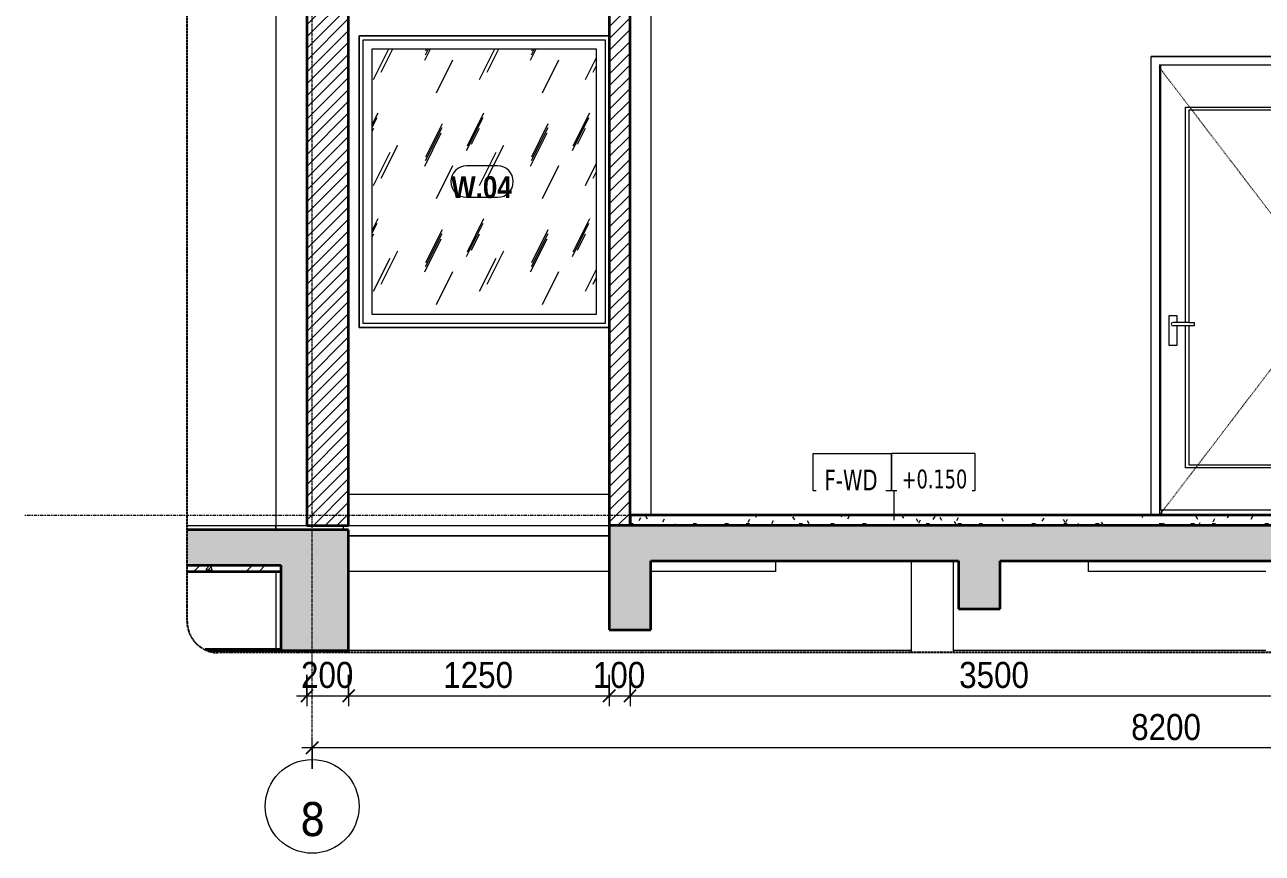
# Model space of a CAD drawing. Header units: millimetres. Extents: x 66631 to 260610, y 416 to 78637.
# Drawn here: x 145688 to 151624, y 578 to 4553 of the extents above; entities that cross this region are included whole.
import ezdxf

# ---------------------------------------------------------------- set-up
doc = ezdxf.new("R2010")
doc.units = ezdxf.units.MM
for name, pattern in [('Centre', [31.75, 6.35, -4.7625, 15.875, -4.7625]), ('Dash', [6, 3, -3]), ('Grid Line', [22.225, 12.7, -3.175, 3.175, -3.175]), ('Hidden', [7.14375, 4.7625, -2.38125])]:
    doc.linetypes.add(name, pattern=pattern)
for name, color, linetype, lineweight in [('0-5', 130, 'Continuous', 5), ('A-ANNO-DIMS', 211, 'Continuous', 9), ('A-ANNO-DIMS-50', 211, 'Continuous', 9), ('A-CLNG-1', 250, 'Continuous', 35), ('A-CLNG-PATT-3', 13, 'Continuous', 18), ('A-DETL-GENF', 92, 'Continuous', 18), ('A-DETL-GENF-4', 92, 'Hidden', 25), ('A-DETL-GENF-5', 9, 'Continuous', 18), ('A-DETL-GENF-HDLN-1', 7, 'Dash', 18), ('A-DETL-MEDM', 33, 'Continuous', 35), ('A-DOOR', 31, 'Continuous', 18), ('A-DOOR-3', 7, 'Continuous', 18), ('A-FLOR-3', 7, 'Continuous', 18), ('A-FLOR-FNSH-1', 250, 'Continuous', 35), ('A-FLOR-IDEN', 11, 'Continuous', 9), ('A-FLOR-LEVL-2', 51, 'Centre', 9), ('A-FLOR-PATT-1', 253, 'Continuous', 18), ('A-FLOR-PATT-3', 67, 'Continuous', 18), ('A-GLAZ', 151, 'Continuous', 18), ('A-GLAZ-IDEN', 152, 'Continuous', 9), ('A-WALL', 113, 'Continuous', 18), ('A-WALL-2', 250, 'Continuous', 35), ('A-WALL-3', 7, 'Continuous', 18), ('A-WALL-PATT-1', 9, 'Continuous', 18), ('A-WALL-PATT-2', 111, 'Continuous', 18), ('S-BEAM-2', 7, 'Continuous', 18), ('S-COLS-9', 7, 'Continuous', 18), ('S-GRID-1', 1, 'Grid Line', 9), ('S-GRID-IDEN', 1, 'Continuous', 9)]:
    doc.layers.add(name, color=color, linetype=linetype, lineweight=lineweight)
doc.styles.add('Arial_B_2', font='arialbd.ttf', dxfattribs={"width": 0.85, "height": 105})
doc.styles.add('Tahoma', font='tahoma.ttf', dxfattribs={"width": 0.8, "height": 100})
doc.styles.add('Tahoma_1', font='tahoma.ttf', dxfattribs={"width": 0.8, "height": 90})
doc.styles.add('Tahoma_B', font='tahomabd.ttf', dxfattribs={"height": 162.5})
doc.styles.add('UTM Avo', font='', dxfattribs={"width": 0.9, "height": 125})
doc.styles.get('UTM Avo').set_extended_font_data('UTM Avo')
doc.dimstyles.new('1_Dim_chi_tiet_2_5', dxfattribs={"dimscale": 304.8, "dimtxt": 124.912619, "dimasz": 0.19685, "dimexe": 0.164042, "dimexo": 0.0625, "dimgap": 0.016404, "dimtad": 1, "dimdec": 0, "dimrnd": 5, "dimzin": 0, "dimdsep": 46, "dimtxsty": 'UTM Avo', "dimblk1": 'OBLIQUE', "dimblk2": 'OBLIQUE', "dimsah": 1, "dimcen": 0.09, "dimdle": 0.164042, "dimazin": 0, "dimtfac": 1, "dimtdec": 4, "dimtix": 1, "dimtmove": 0, "dimatfit": 3, "dimfxl": 0.328084, "dimfxlon": 1, "dimtvp": 1, "dimtolj": 1, "dimtzin": 0, "dimarcsym": 2})
pattern_1 = [(50, (-72898.96, 15875), (364.368, -31.878), [38.1, -419.1]), (355, (-72898.96, 15875), (-70.486, 382.113), [30.48, -335.28]), (100.451, (-72868.6, 15872.34), (293.885, 350.233), [32.38, -356.18]), (46.184, (-72898.96, 15976.6), (542.158, -84.086), [57.15, -628.65]), (96.636, (-72853.8, 15969.6), (474.805, 494.855), [48.57, -534.27]), (351.184, (-72898.96, 15976.6), (474.81, 494.85), [45.72, -502.92]), (21, (-72848.15, 15951.2), (303.2285, -204.5305), [38.1, -419.1]), (326, (-72848.15, 15951.2), (123.604, 368.376), [30.48, -335.28]), (71.451, (-72822.9, 15934.16), (426.834, 163.843), [32.38, -356.18]), (37.5, (-72898.96, 15875), (6.1766, 169.1102), [3.353, -327.863, 3.353, -337.007, -336.55]), (37.5, (-72898.96, 15875), (6.1766, 169.1102), [-671.576, 3.353, -333.197]), (7.5, (-72898.96, 15875), (133.6389, 200.3615), [3.353, -190.703, 3.353, -320.243, -128.27]), (7.5, (-72898.96, 15875), (133.6389, 200.3615), [-517.652, 3.353, -124.917]), (327.5, (-73012.24, 15875), (271.1818, -11.4584), [3.353, -123.647, 3.353, -392.887, -525.78]), (327.5, (-73012.24, 15875), (271.1818, -11.4584), [-523.24, 3.353, -522.427]), (317.5, (-73063.04, 15875), (296.2585, 50.853), [3.353, -161.747, 3.353, -259.791, -373.38]), (317.5, (-73063.04, 15875), (296.2585, 50.853), [-428.244, 3.353, -370.027]), (45, (-72898.96, 15875), (-125.7236, 125.7236), []), (45, (-72898.96, 16065.5), (-125.7236, 125.7236), [])]
pattern_2 = [(45, (151520.05, 15875), (-28.28427, 28.28427), [])]

# ---------------------------------------------------------------- blocks, each defined once
blk = doc.blocks.new('NCV_TKTC_KET CAU_rvt-7-TKCS_CĂN HỘ LOẠI 1B - MẶT CẮT 6')
at = {"layer": 'A-FLOR-PATT-1'}
h = blk.add_hatch(dxfattribs=at)
h.set_pattern_fill('FP_24', color=256, style=0, pattern_type=2)
h.set_pattern_definition(pattern_1)
h.paths.add_polyline_path([(-77502.6, 1930), (-77502.6, 1960), (-77952.6, 1960), (-77952.6, 1930), (-77522, 1930)])
h = blk.add_hatch(dxfattribs=at)
h.set_pattern_fill('FP_24', color=256, style=0, pattern_type=2)
h.set_pattern_definition(pattern_1)
h.paths.add_polyline_path([(-77502.6, 1930), (-77502.6, 1960), (-77952.6, 1960), (-77952.6, 1930), (-77522, 1930)])
at = {"layer": 'A-FLOR-3'}
for p, q in [((-77527.6, 2150), (-77377.6, 2150)), ((-77527.6, 2130), (-77527.6, 2150)), ((-77177.6, 2100), (-75927.6, 2100)), ((-75127.6, 1930), (-75127.6, 1980)), ((-73627.6, 1930), (-73627.6, 1980)), ((-75927.6, 1930), (-77177.6, 1930)), ((-75127.6, 1930), (-75727.6, 1930)), ((-72777.5, 1930), (-73627.6, 1930))]:
    blk.add_line(p, q, dxfattribs=at)
at = {"layer": 'A-FLOR-FNSH-1'}
blk.add_line((-77952.6, 1930), (-77502.6, 1930), dxfattribs=at)
at = {"layer": 'S-BEAM-2'}
for p, q in [((-77177.6, 2300), (-75927.6, 2300)), ((-77202.6, 2130), (-77202.6, 2150)), ((-75927.6, 2100), (-77177.6, 2100)), ((-74477.5, 1550), (-77177.6, 1550)), ((-73627.6, 1550), (-74277.5, 1550)), ((-72777.5, 1550), (-73627.6, 1550))]:
    blk.add_line(p, q, dxfattribs=at)
at = {"layer": 'S-COLS-9'}
for p, q in [((-77527.6, 4950), (-77527.6, 2130)), ((-77527.6, 1930), (-77527.6, 1555)), ((-77527.6, 1550), (-77527.6, 1540))]:
    blk.add_line(p, q, dxfattribs=at)
blk = doc.blocks.new('DOOR_CW_01 CANH MO-PANEL KINH - DIW_01-900x2200-CỬA GỖ VÂN LAMINATE-V84-TKCS_CĂN HỘ LOẠI 1B - MẶT CẮT 6')
at = {"layer": 'A-DETL-GENF-HDLN-1'}
for p, q in [((-72467.6, 3273.5), (-73287.6, 4347)), ((-73287.6, 2200), (-72467.6, 3273.5))]:
    blk.add_line(p, q, dxfattribs=at)
at = {"layer": 'A-DOOR-3'}
for p, q in [((-72427.6, 4400), (-73327.6, 4400)), ((-73327.6, 2200), (-73327.6, 4400)), ((-72427.6, 4400), (-72427.6, 2200)), ((-73287.6, 4360), (-73287.6, 2200)), ((-73287.6, 4360), (-72467.6, 4360)), ((-72472.6, 4358), (-73282.6, 4358)), ((-73282.6, 4358), (-73282.6, 2226)), ((-72472.6, 2226), (-72472.6, 4358)), ((-72467.6, 2200), (-72467.6, 4360)), ((-73162.6, 3124.5), (-73162.6, 4158)), ((-73162.6, 4158), (-72592.6, 4158)), ((-72592.6, 4158), (-72592.6, 2426)), ((-73147.6, 4143), (-73147.6, 3124.5)), ((-72607.6, 4143), (-73147.6, 4143)), ((-72607.6, 2441), (-72607.6, 4143)), ((-73202.8, 3156), (-73242.3, 3156)), ((-73242.3, 3156), (-73242.3, 3016)), ((-73202.8, 3124.5), (-73202.8, 3156)), ((-73147.6, 3124.5), (-73222.6, 3124.5)), ((-73147.6, 3107.5), (-73222.6, 3107.5)), ((-73202.8, 3016), (-73202.8, 3107.5)), ((-73162.6, 2426), (-73162.6, 3107.5)), ((-73147.6, 3124.5), (-73121.8, 3124.5)), ((-73147.6, 3107.5), (-73147.6, 2441)), ((-73121.8, 3107.5), (-73147.6, 3107.5)), ((-73121.8, 3124.5), (-73121.8, 3107.5)), ((-73242.3, 3016), (-73202.8, 3016)), ((-73147.6, 2441), (-72607.6, 2441)), ((-72592.6, 2426), (-73162.6, 2426)), ((-73282.6, 2226), (-72472.6, 2226)), ((-73277.6, 2226), (-73277.6, 2200)), ((-72477.6, 2226), (-72477.6, 2200))]:
    blk.add_line(p, q, dxfattribs=at)
for start, end in [(90, 180), (180, 270)]:
    blk.add_arc((-73222.6, 3116), 8.5, start, end, dxfattribs=at)
blk = doc.blocks.new('NCV_TKTC_TANG 1_rvt-6-TKCS_CĂN HỘ LOẠI 1B - MẶT CẮT 6')
at = {"layer": 'A-FLOR-PATT-3'}
h = blk.add_hatch(dxfattribs=at)
h.set_pattern_fill('FP_25', color=256, style=0, pattern_type=2)
h.set_pattern_definition([(0, (-72898.955, 15875), (203.2, 50.8), [16.764, -135.636, 16.764, -135.636, -812.8]), (0, (-72898.955, 15875), (203.2, 50.8), [-304.8, 16.764, -288.036, 16.764, -135.636, -355.6]), (0, (-72898.955, 15875), (203.2, 50.8), [-762, 16.764, -84.836, 16.764, -237.236]), (120, (-72822.755, 15900.4), (-145.59409, 150.57636), [16.764, -135.636, 16.764, -135.636, -812.8]), (120, (-72822.755, 15900.4), (-145.59409, 150.57636), [-304.8, 16.764, -288.036, 16.764, -135.636, -355.6]), (120, (-72822.755, 15900.4), (-145.59409, 150.57636), [-762, 16.764, -84.836, 16.764, -237.236]), (240, (-72797.355, 16002), (-57.60591, -201.37636), [16.764, -135.636, 16.764, -135.636, -812.8]), (240, (-72797.355, 16002), (-57.60591, -201.37636), [-304.8, 16.764, -288.036, 16.764, -135.636, -355.6]), (240, (-72797.355, 16002), (-57.60591, -201.37636), [-762, 16.764, -84.836, 16.764, -237.236])])
h.paths.add_polyline_path([(-73327.6, 2150), (-72327.6, 2150), (-72327.6, 2200), (-75827.6, 2200), (-75827.4, 2150), (-74052.6, 2150)])
at = {"layer": 'A-WALL-PATT-1'}
h = blk.add_hatch(dxfattribs=at)
h.set_pattern_fill('FP_22', color=256, style=0, pattern_type=2)
h.set_pattern_definition([(45, (-72898.955, 15875), (-28.28427, 28.28427), [])])
h.paths.add_polyline_path([(-75927.6, 2150), (-75827.6, 2150), (-75827.6, 5380), (-75927.6, 5380), (-75927.6, 2200)])
at = {"layer": 'A-FLOR-FNSH-1'}
for p, q in [((-72327.6, 2200), (-75827.6, 2200)), ((-75827.6, 2200), (-75827.6, 2150))]:
    blk.add_line(p, q, dxfattribs=at)
at = {"layer": 'A-WALL-2'}
for p, q in [((-75927.6, 5380), (-75927.6, 2150)), ((-75827.6, 2150), (-75827.6, 5380))]:
    blk.add_line(p, q, dxfattribs=at)
at = {"layer": 'A-WALL-3'}
for p, q in [((-73327.6, 2300), (-73327.6, 4400)), ((-73327.6, 4400), (-72427.6, 4400)), ((-73327.6, 2200), (-73327.6, 2300))]:
    blk.add_line(p, q, dxfattribs=at)
at = {"layer": 'S-COLS-9'}
blk.add_line((-75727.9, 5380), (-75727.9, 2200), dxfattribs=at)
at = {"layer": 'A-DOOR'}
blk.add_blockref('DOOR_CW_01 CANH MO-PANEL KINH - DIW_01-900x2200-CỬA GỖ VÂN LAMINATE-V84-TKCS_CĂN HỘ LOẠI 1B - MẶT CẮT 6', (0, 0), dxfattribs=at)
blk = doc.blocks.new('M_Fixed - 1200 x 1400-2147274-TKCS_CĂN HỘ LOẠI 1B - MẶT CẮT 6')
at = {"layer": 'A-GLAZ'}
h = blk.add_hatch(dxfattribs=at)
h.set_pattern_fill('FP_23', color=256, style=0, pattern_type=2)
h.set_pattern_definition([(63.435, (-72302.2, 15909.78), (-0.0009, 508.0002), [177.488, -958.435]), (63.435, (-72810.2, 15909.78), (-0.0009, 508.0002), [177.488, -958.435]), (63.435, (-72059.02, 16007.92), (-0.0009, 508.0002), [177.488, -958.435]), (63.435, (-72567.02, 16007.92), (-0.0009, 508.0002), [177.488, -958.435]), (63.435, (-72095.82, 15973.28), (-0.0009, 508.0002), [177.488, -958.435]), (63.435, (-72603.82, 15973.28), (-0.0009, 508.0002), [177.488, -958.435]), (63.435, (-72133.34, 16171.7), (-0.0009, 508.0002), [86.267, -1049.655]), (63.435, (-72641.34, 16171.7), (-0.0009, 508.0002), [86.267, -1049.655]), (63.435, (-72157.88, 16140.98), (-0.0009, 508.0002), [177.488, -958.435]), (63.435, (-72665.88, 16140.98), (-0.0009, 508.0002), [177.488, -958.435]), (63.435, (-72153.55, 16163.03), (-0.0009, 508.0002), [177.488, -958.435]), (63.435, (-72661.55, 16163.03), (-0.0009, 508.0002), [177.488, -958.435]), (63.435, (-72358.5, 16066.31), (-0.0009, 508.0002), [177.488, -958.435]), (63.435, (-72866.5, 16066.31), (-0.0009, 508.0002), [177.488, -958.435]), (63.435, (-72354.17, 16092.3), (-0.0009, 508.0002), [177.488, -958.435]), (63.435, (-72862.17, 16092.3), (-0.0009, 508.0002), [177.488, -958.435]), (63.435, (-72353, 16111.03), (-0.0009, 508.0002), [177.488, -958.435]), (63.435, (-72861, 16111.03), (-0.0009, 508.0002), [177.488, -958.435])])
h.paths.add_polyline_path([(-77064.564287, 3163), (-75990.564287, 3163), (-75990.564287, 4437), (-77064.564287, 4437), (-77064.564287, 3859.387993)])
for p, q in [((-75927.564287, 4500), (-77127.564287, 4500)), ((-77127.564287, 4500), (-77127.564287, 3100)), ((-77108.564287, 3119), (-77108.564287, 4481)), ((-77108.564287, 4481), (-75946.564287, 4481)), ((-75946.564287, 4481), (-75946.564287, 3119)), ((-77064.564287, 3163), (-77064.564287, 4437)), ((-77064.564287, 4437), (-75990.564287, 4437)), ((-75990.564287, 4437), (-75990.564287, 3163)), ((-75990.564287, 3163), (-77064.564287, 3163)), ((-77127.564287, 3100), (-75927.564287, 3100)), ((-75946.564287, 3119), (-77108.564287, 3119))]:
    blk.add_line(p, q, dxfattribs=at)
blk = doc.blocks.new('BORDER VIEW - BORDER VIEW-3686277-TKCS_CĂN HỘ LOẠI 1B - MẶT CẮT 6')
at = {"layer": 'A-DETL-GENF-4'}
for p, q in [((-77952.6, 1690), (-77952.6, 5860.3)), ((-68474.1, 1540), (-77802.6, 1540))]:
    blk.add_line(p, q, dxfattribs=at)
blk.add_arc((-77802.6, 1690), 150, 180, 270, dxfattribs=at)
blk = doc.blocks.new('Grid - M_Grid Head - Circle-353313-TKCS_CĂN HỘ LOẠI 1B - MẶT CẮT 6')
at = {"layer": 'S-GRID-IDEN'}
blk.add_circle((-69152.6, 802.5), 225, dxfattribs=at)
blk = doc.blocks.new('DIMBLOCK107-TKCS_CĂN HỘ LOẠI 1B - MẶT CẮT 6')
at = {"layer": 'A-ANNO-DIMS-50'}
for p, q in [((147066.4, 983.2), (147066.4, 1133.2)), ((155266.4, 983.2), (155266.4, 1133.2)), ((155316.4, 1083.2), (147016.4, 1083.2)), ((147066.4, 1083.2), (147066.4, 983.2)), ((155266.4, 1083.2), (155266.4, 983.2))]:
    blk.add_line(p, q, dxfattribs=at)
at = {"layer": 'A-ANNO-DIMS-50', "lineweight": 25}
for p, q in [((147066.4, 1083.2), (147036.4, 1053.2)), ((147066.4, 1083.2), (147096.4, 1113.2)), ((155266.4, 1083.2), (155236.4, 1053.2)), ((155266.4, 1083.2), (155296.4, 1113.2))]:
    blk.add_line(p, q, dxfattribs=at)
at = {"layer": 'A-ANNO-DIMS-50', "color": 0, "insert": (150995.3, 1245.6), "char_height": 125, "width": 410.824, "attachment_point": 1, "line_spacing_factor": 1.110334, "style": 'UTM Avo'}
blk.add_mtext('8200', dxfattribs=at)
blk = doc.blocks.new('_Oblique')
at = {"color": 0, "linetype": 'ByBlock', "lineweight": -2}
blk.add_line((-0.5, -0.5), (0.5, 0.5), dxfattribs=at)
blk = doc.blocks.new('DIMBLOCK108-TKCS_CĂN HỘ LOẠI 1B - MẶT CẮT 6')
at = {"layer": 'A-ANNO-DIMS-50'}
for p, q in [((147041.4, 1433.2), (147041.4, 1283.2)), ((147041.4, 1333.2), (147041.4, 1433.2)), ((147241.4, 1433.2), (147241.4, 1283.2)), ((147241.4, 1333.2), (147241.4, 1433.2)), ((146991.4, 1333.2), (147241.4, 1333.2))]:
    blk.add_line(p, q, dxfattribs=at)
at = {"layer": 'A-ANNO-DIMS-50', "lineweight": 25}
for p, q in [((147041.4, 1333.2), (147011.4, 1303.2)), ((147041.4, 1333.2), (147071.4, 1363.2)), ((147241.4, 1333.2), (147211.4, 1303.2)), ((147241.4, 1333.2), (147271.4, 1363.2))]:
    blk.add_line(p, q, dxfattribs=at)
at = {"layer": 'A-ANNO-DIMS-50', "color": 0, "insert": (147013.1, 1495.6), "char_height": 125, "width": 308.118, "attachment_point": 1, "line_spacing_factor": 1.110334, "style": 'UTM Avo'}
blk.add_mtext('200', dxfattribs=at)
blk = doc.blocks.new('DIMBLOCK109-TKCS_CĂN HỘ LOẠI 1B - MẶT CẮT 6')
at = {"layer": 'A-ANNO-DIMS-50'}
for p, q in [((147241.4, 1433.2), (147241.4, 1283.2)), ((147241.4, 1333.2), (147241.4, 1433.2)), ((148491.4, 1433.2), (148491.4, 1283.2)), ((148491.4, 1333.2), (148491.4, 1433.2)), ((147241.4, 1333.2), (148491.4, 1333.2))]:
    blk.add_line(p, q, dxfattribs=at)
at = {"layer": 'A-ANNO-DIMS-50', "lineweight": 25}
for p, q in [((147241.4, 1333.2), (147211.4, 1303.2)), ((147241.4, 1333.2), (147271.4, 1363.2)), ((148491.4, 1333.2), (148461.4, 1303.2)), ((148491.4, 1333.2), (148521.4, 1363.2))]:
    blk.add_line(p, q, dxfattribs=at)
at = {"layer": 'A-ANNO-DIMS-50', "color": 0, "insert": (147695.3, 1495.6), "char_height": 125, "width": 410.824, "attachment_point": 1, "line_spacing_factor": 1.110334, "style": 'UTM Avo'}
blk.add_mtext('1250', dxfattribs=at)
blk = doc.blocks.new('DIMBLOCK110-TKCS_CĂN HỘ LOẠI 1B - MẶT CẮT 6')
at = {"layer": 'A-ANNO-DIMS-50'}
for p, q in [((148491.4, 1433.2), (148491.4, 1283.2)), ((148491.4, 1333.2), (148491.4, 1433.2)), ((148591.4, 1433.2), (148591.4, 1283.2)), ((148591.4, 1333.2), (148591.4, 1433.2)), ((148491.4, 1333.2), (148591.4, 1333.2))]:
    blk.add_line(p, q, dxfattribs=at)
at = {"layer": 'A-ANNO-DIMS-50', "lineweight": 25}
for p, q in [((148491.4, 1333.2), (148461.4, 1303.2)), ((148491.4, 1333.2), (148521.4, 1363.2)), ((148591.4, 1333.2), (148561.4, 1303.2)), ((148591.4, 1333.2), (148621.4, 1363.2))]:
    blk.add_line(p, q, dxfattribs=at)
at = {"layer": 'A-ANNO-DIMS-50', "color": 0, "insert": (148413.1, 1495.6), "char_height": 125, "width": 308.118, "attachment_point": 1, "line_spacing_factor": 1.110334, "style": 'UTM Avo'}
blk.add_mtext('100', dxfattribs=at)
blk = doc.blocks.new('DIMBLOCK111-TKCS_CĂN HỘ LOẠI 1B - MẶT CẮT 6')
at = {"layer": 'A-ANNO-DIMS-50'}
for p, q in [((148591.4, 1433.2), (148591.4, 1283.2)), ((148591.4, 1333.2), (148591.4, 1433.2)), ((152091.4, 1433.2), (152091.4, 1283.2)), ((152091.4, 1333.2), (152091.4, 1433.2)), ((148591.4, 1333.2), (152091.4, 1333.2))]:
    blk.add_line(p, q, dxfattribs=at)
at = {"layer": 'A-ANNO-DIMS-50', "lineweight": 25}
for p, q in [((148591.4, 1333.2), (148561.4, 1303.2)), ((148591.4, 1333.2), (148621.4, 1363.2)), ((152091.4, 1333.2), (152061.4, 1303.2)), ((152091.4, 1333.2), (152121.4, 1363.2))]:
    blk.add_line(p, q, dxfattribs=at)
at = {"layer": 'A-ANNO-DIMS-50', "color": 0, "insert": (150170.3, 1495.6), "char_height": 125, "width": 410.824, "attachment_point": 1, "line_spacing_factor": 1.110334, "style": 'UTM Avo'}
blk.add_mtext('3500', dxfattribs=at)
blk = doc.blocks.new('SSA-WINDOW TAG - 10-2062020-TKCS_CĂN HỘ LOẠI 1B - MẶT CẮT 6')
at = {"layer": 'A-GLAZ-IDEN'}
for p, q in [((-76462.720537, 3875), (-76611.939287, 3875)), ((-76611.939287, 3725), (-76462.720537, 3725))]:
    blk.add_line(p, q, dxfattribs=at)
for centre, start, end in [((-76611.939287, 3800), 90, 270), ((-76462.720537, 3800), 270, 90)]:
    blk.add_arc(centre, 75, start, end, dxfattribs=at)
blk = doc.blocks.new('TAG SAN - TTG - TAG FFL-4075299-TKCS_CĂN HỘ LOẠI 1B - MẶT CẮT 6')
at = {"layer": 'A-FLOR-IDEN'}
for p, q in [((-74949.1, 2316.7), (-74949.1, 2495.5)), ((-74949.1, 2495.5), (-74573.1, 2495.5)), ((-74573.1, 2495.5), (-74573.1, 2316.7)), ((-74173.1, 2495.5), (-74573.1, 2495.5)), ((-74573.1, 2316.7), (-74573.1, 2495.5)), ((-74173.1, 2495.5), (-74173.1, 2316.7)), ((-74573.1, 2316.7), (-74949.1, 2316.7)), ((-74173.1, 2316.7), (-74573.1, 2316.7))]:
    blk.add_line(p, q, dxfattribs=at)

msp = doc.modelspace()

# ---------------------------------------------------------------- hatches: boundary and pattern name
at = {"layer": 'A-CLNG-PATT-3'}
h = msp.add_hatch(dxfattribs=at)
h.set_pattern_fill('FP_26', color=256, style=0, pattern_type=2)
h.set_pattern_definition([(0, (151520.05, 15875), (406.4, 101.6), [16.764, -288.036, 16.764, -288.036, -1625.6]), (0, (151520.05, 15875), (406.4, 101.6), [-609.6, 16.764, -592.836, 16.764, -288.036, -711.2]), (0, (151520.05, 15875), (406.4, 101.6), [-1524, 16.764, -186.436, 16.764, -491.236]), (120, (151672.45, 15925.8), (-291.1882, 301.1527), [16.764, -288.036, 16.764, -288.036, -1625.6]), (120, (151672.45, 15925.8), (-291.1882, 301.1527), [-609.6, 16.764, -592.836, 16.764, -288.036, -711.2]), (120, (151672.45, 15925.8), (-291.1882, 301.1527), [-1524, 16.764, -186.436, 16.764, -491.236]), (240, (151723.25, 16129), (-115.2118, -402.7527), [16.764, -288.036, 16.764, -288.036, -1625.6]), (240, (151723.25, 16129), (-115.2118, -402.7527), [-609.6, 16.764, -592.836, 16.764, -288.036, -711.2]), (240, (151723.25, 16129), (-115.2118, -402.7527), [-1524, 16.764, -186.436, 16.764, -491.236])])
h.paths.add_polyline_path([(146565.8, 1550), (146916.4, 1550), (146916.4, 1555), (146554.7, 1554.6)])
h.paths.add_polyline_path([(155466.4, 1550), (155996.9, 1550.5), (156007.6, 1555), (155416.4, 1555), (155416.4, 1550)])
h.paths.add_polyline_path([(152466.5, 1550), (155116.4, 1550.4), (155116.4, 1555), (151841.5, 1555), (151841.5, 1550), (152191.4, 1550)])
at = {"layer": 'A-DETL-GENF-5'}
h = msp.add_hatch(dxfattribs=at)
h.set_pattern_fill('FP_24', color=256, style=0, pattern_type=2)
h.set_pattern_definition([(50, (151520.05, 15875), (364.368, -31.878), [38.1, -419.1]), (355, (151520.05, 15875), (-70.486, 382.113), [30.48, -335.28]), (100.451, (151550.4, 15872.34), (293.885, 350.233), [32.38, -356.18]), (46.184, (151520.05, 15976.6), (542.158, -84.086), [57.15, -628.65]), (96.636, (151565.23, 15969.6), (474.805, 494.855), [48.57, -534.27]), (351.184, (151520.05, 15976.6), (474.81, 494.85), [45.72, -502.92]), (21, (151570.85, 15951.2), (303.2285, -204.5305), [38.1, -419.1]), (326, (151570.85, 15951.2), (123.604, 368.376), [30.48, -335.28]), (71.451, (151596.12, 15934.16), (426.834, 163.843), [32.38, -356.18]), (37.5, (151520.05, 15875), (6.1766, 169.1102), [3.353, -327.863, 3.353, -337.007, -336.55]), (37.5, (151520.05, 15875), (6.1766, 169.1102), [-671.576, 3.353, -333.197]), (7.5, (151520.05, 15875), (133.6389, 200.3615), [3.353, -190.703, 3.353, -320.243, -128.27]), (7.5, (151520.05, 15875), (133.6389, 200.3615), [-517.652, 3.353, -124.917]), (327.5, (151406.76, 15875), (271.1818, -11.4584), [3.353, -123.647, 3.353, -392.887, -525.78]), (327.5, (151406.76, 15875), (271.1818, -11.4584), [-523.24, 3.353, -522.427]), (317.5, (151355.96, 15875), (296.2585, 50.853), [3.353, -161.747, 3.353, -259.791, -373.38]), (317.5, (151355.96, 15875), (296.2585, 50.853), [-428.244, 3.353, -370.027]), (45, (151520.05, 15875), (-125.7236, 125.7236), []), (45, (151520.05, 16065.5), (-125.7236, 125.7236), [])])
h.paths.add_polyline_path([(155116.4, 1550), (155416.4, 1550.5), (155416.4, 1980), (156095, 1980), (156095, 2150), (148491.4, 2150), (148491.4, 1650), (148691.4, 1650), (148691.4, 1980), (150166.4, 1980), (150166.4, 1750), (150366.4, 1750), (150366.4, 1980), (155116.4, 1980), (155116.4, 1550.4)])
h.paths.add_polyline_path([(146916.4, 1550), (147241.4, 1550), (147241.4, 2130), (146466.4, 2130), (146466.4, 1960), (146916.4, 1960), (146916.4, 1930)])
h.paths.add_polyline_path([(155166.4, 4950), (155416.4, 4950), (155416.4, 5380), (156095, 5380), (156095, 5550), (148366.4, 5550), (148366.4, 5500), (147166.4, 5500), (147166.4, 5530), (146466.4, 5530), (146466.4, 5360), (146916.4, 5360), (146916.4, 4950), (147216.4, 4950), (147216.4, 5330), (148466.4, 5330), (148466.4, 5385), (150166.4, 5385), (150166.4, 5150), (150366.4, 5150), (150366.4, 5385), (155116.4, 5385), (155116.4, 4950)])
at = {"layer": 'A-WALL-PATT-2'}
h = msp.add_hatch(dxfattribs=at)
h.set_pattern_fill('FP_22', color=256, style=0, pattern_type=2)
h.set_pattern_definition(pattern_2)
h.paths.add_polyline_path([(147235.5, 2150), (147241.4, 2150), (147241.4, 5330), (147216.4, 5330), (147216.4, 4950), (147041.4, 4950), (147041.4, 2150)])
h = msp.add_hatch(dxfattribs=at)
h.set_pattern_fill('FP_22', color=256, style=0, pattern_type=2)
h.set_pattern_definition(pattern_2)
h.paths.add_polyline_path([(147041.4, 1540), (147241.4, 1540), (147241.4, 1550), (147041.4, 1550)])

# ---------------------------------------------------------------- linework, layer by layer
at = {"layer": 'A-CLNG-1'}
for p, q in [((146916.4, 1555), (146553.7, 1555)), ((146565.8, 1550), (146916.4, 1550))]:
    msp.add_line(p, q, dxfattribs=at)
at = {"layer": 'A-DETL-MEDM'}
for p, q in [((156095, 2150), (148491.4, 2150)), ((148491.4, 2150), (148491.4, 1650)), ((147241.4, 2130), (146466.4, 2130)), ((147241.4, 1550), (147241.4, 2130)), ((146466.4, 1960), (146916.4, 1960)), ((146916.4, 1960), (146916.4, 1550)), ((148691.4, 1650), (148691.4, 1980)), ((148691.4, 1980), (150166.4, 1980)), ((150166.4, 1980), (150166.4, 1750)), ((150366.4, 1750), (150366.4, 1980)), ((150366.4, 1980), (155116.4, 1980)), ((150166.4, 1750), (150366.4, 1750)), ((148491.4, 1650), (148691.4, 1650)), ((146916.4, 1550), (147241.4, 1550))]:
    msp.add_line(p, q, dxfattribs=at)
at = {"layer": 'A-FLOR-IDEN'}
msp.add_line((149857.9, 2176.4), (149857.9, 2316.7), dxfattribs=at)
at = {"layer": 'A-FLOR-LEVL-2'}
msp.add_line((145687.7, 2200), (156826.3, 2200), dxfattribs=at)
at = {"layer": 'A-WALL'}
for p, q in [((147291.4, 3100), (147291.4, 4500)), ((147291.4, 4500), (148491.4, 4500)), ((148491.4, 3100), (147291.4, 3100)), ((146466.4, 2150), (146891.4, 2150)), ((147241.4, 2150), (148491.4, 2150)), ((149941.5, 1540), (149941.5, 1980)), ((150141.5, 1980), (150141.5, 1540))]:
    msp.add_line(p, q, dxfattribs=at)
at = {"layer": 'A-WALL-2'}
for p, q in [((147241.4, 2150), (147241.4, 5330)), ((147041.4, 4950), (147041.4, 2150)), ((147041.4, 2150), (147241.4, 2150)), ((147041.4, 1550), (147041.4, 1540)), ((147241.4, 1540), (147241.4, 1550))]:
    msp.add_line(p, q, dxfattribs=at)
at = {"layer": 'S-GRID-1'}
for p, q in [((147066.4, 2277.5), (147066.4, 5369.3)), ((147066.4, 1027.5), (147066.4, 2277.5))]:
    msp.add_line(p, q, dxfattribs=at)

# ---------------------------------------------------------------- block references
at = {"layer": '0-5'}
for name in ['NCV_TKTC_KET CAU_rvt-7-TKCS_CĂN HỘ LOẠI 1B - MẶT CẮT 6', 'NCV_TKTC_TANG 1_rvt-6-TKCS_CĂN HỘ LOẠI 1B - MẶT CẮT 6']:
    msp.add_blockref(name, (224419, 0), dxfattribs=at)
at = {"layer": 'A-DETL-GENF'}
msp.add_blockref('BORDER VIEW - BORDER VIEW-3686277-TKCS_CĂN HỘ LOẠI 1B - MẶT CẮT 6', (224419, 0), dxfattribs=at)
at = {"layer": 'A-FLOR-IDEN'}
msp.add_blockref('TAG SAN - TTG - TAG FFL-4075299-TKCS_CĂN HỘ LOẠI 1B - MẶT CẮT 6', (224419, 0), dxfattribs=at)
at = {"layer": 'A-GLAZ'}
msp.add_blockref('M_Fixed - 1200 x 1400-2147274-TKCS_CĂN HỘ LOẠI 1B - MẶT CẮT 6', (224419, 0), dxfattribs=at)
at = {"layer": 'A-GLAZ-IDEN'}
msp.add_blockref('SSA-WINDOW TAG - 10-2062020-TKCS_CĂN HỘ LOẠI 1B - MẶT CẮT 6', (224419, 0), dxfattribs=at)
at = {"layer": 'S-GRID-IDEN'}
msp.add_blockref('Grid - M_Grid Head - Circle-353313-TKCS_CĂN HỘ LOẠI 1B - MẶT CẮT 6', (216219, 0), dxfattribs=at)

# ---------------------------------------------------------------- texts
at = {"layer": 'A-GLAZ-IDEN', "insert": (147878.6, 3772.7), "char_height": 105, "width": 300.9, "attachment_point": 5, "line_spacing_factor": 0.936439, "style": 'Arial_B_2'}
msp.add_mtext('\\pt2.1252,4.2504,6.37455,8.49975,10.62495,12.75015,14.87535,16.9995,19.1247,21.2499,23.3751,25.5003,27.6255,29.74965,31.87485,34.00005,36.12525,38.25045,40.3746,42.4998,44.625,46.7502,48.8754,50.99955,53.12475,55.24995,57.37515,59.50035,61.6245,63.7497,65.8749,68.0001;W.04', dxfattribs=at)

# ---------------------------------------------------------------- dimensions: what is measured, and where the dimension line sits
at = {"layer": 'A-ANNO-DIMS'}
for base, p1, p2, override, picture, middle in [((147241.4, 1333.2), (147041.4, 1433.2), (147241.4, 1433.2), {"dimpost": '<>', "dimfxl": 200}, 'DIMBLOCK108-TKCS_CĂN HỘ LOẠI 1B - MẶT CẮT 6', (147141.4, 1402.9)), ((148491.4, 1333.2), (147241.4, 1433.2), (148491.4, 1433.2), {"dimpost": '<>', "dimfxl": 1250}, 'DIMBLOCK109-TKCS_CĂN HỘ LOẠI 1B - MẶT CẮT 6', (147866.4, 1402.9)), ((148591.4, 1333.2), (148491.4, 1433.2), (148591.4, 1433.2), {"dimpost": '<>', "dimfxl": 100}, 'DIMBLOCK110-TKCS_CĂN HỘ LOẠI 1B - MẶT CẮT 6', (148541.4, 1402.9)), ((152091.4, 1333.2), (148591.4, 1433.2), (152091.4, 1433.2), {"dimpost": '<>', "dimfxl": 3500}, 'DIMBLOCK111-TKCS_CĂN HỘ LOẠI 1B - MẶT CẮT 6', (150341.4, 1402.9)), ((147066.4, 1083.2), (155266.4, 983.2), (147066.4, 983.2), {"dimpost": '<>', "dimfxl": 8200}, 'DIMBLOCK107-TKCS_CĂN HỘ LOẠI 1B - MẶT CẮT 6', (151166.4, 1152.9))]:
    dim = msp.add_linear_dim(base=base, p1=p1, p2=p2, dimstyle='1_Dim_chi_tiet_2_5', override=override, dxfattribs=at)
    dim.commit()
    dim.dimension.update_dxf_attribs({"geometry": picture, "text_midpoint": middle})

# ---------------------------------------------------------------- next in the draw order: texts
at = {"layer": 'A-FLOR-IDEN', "attachment_point": 5, "line_spacing_factor": 0.996129, "bg_fill": 3, "box_fill_scale": 1.25, "bg_fill_color": 256, "bg_fill_true_color": 13158600, "bg_fill_transparency": 0}
for s, insert, char_height, width, style in [('\\pt4,8,12,16,20,24,28,32,36,40,44,48,52,56,60,64,68,72,76,80,84,88,92,96,100,104,108,112,116,120,124,128;F-WD', (149651.6, 2368.5), 100, 283.2, 'Tahoma'), ('\\pt3.9996,8.0001,11.9997,16.0002,19.9998,24.0003,27.9999,32.0004,36,39.9996,44.0001,47.9997,52.0002,55.9998,60.0003,63.9999,68.0004,72,75.9996,80.0001,83.9997,88.0002,91.9998,96.0003,99.9999,104.0004,108,111.9996,116.0001,119.9997,124.0002,127.9998;+0.150', (150051.8, 2372.5), 90, 314.8, 'Tahoma_1')]:
    msp.add_mtext(s, dxfattribs=dict(at, insert=insert, char_height=char_height, width=width, style=style))
at = {"layer": 'S-GRID-IDEN', "insert": (147068.8, 740.1), "char_height": 162.5, "width": 145.5, "attachment_point": 5, "line_spacing_factor": 0.996129, "style": 'Tahoma_B', "bg_fill": 3, "box_fill_scale": 1.25, "bg_fill_color": 256, "bg_fill_true_color": 13158600, "bg_fill_transparency": 0}
msp.add_mtext('\\pt634.99962,1269.99925,1905.0005,2540.00013,3174.99975,3809.99937,4445.00062,5080.00025,5714.99987,6349.9995,6985.00075,7620.00037,8255,8889.99962,9524.99925,10160.0005,10795.00013,11429.99975,12064.99938,12700.00063,13335.00025,13969.99988,14604.9995,15240.00075,15875.00038,16510,17144.99963,17779.99925,18415.0005,19050.00013,19684.99975,20319.99938;8', dxfattribs=at)

doc.saveas('drawing.dxf')
